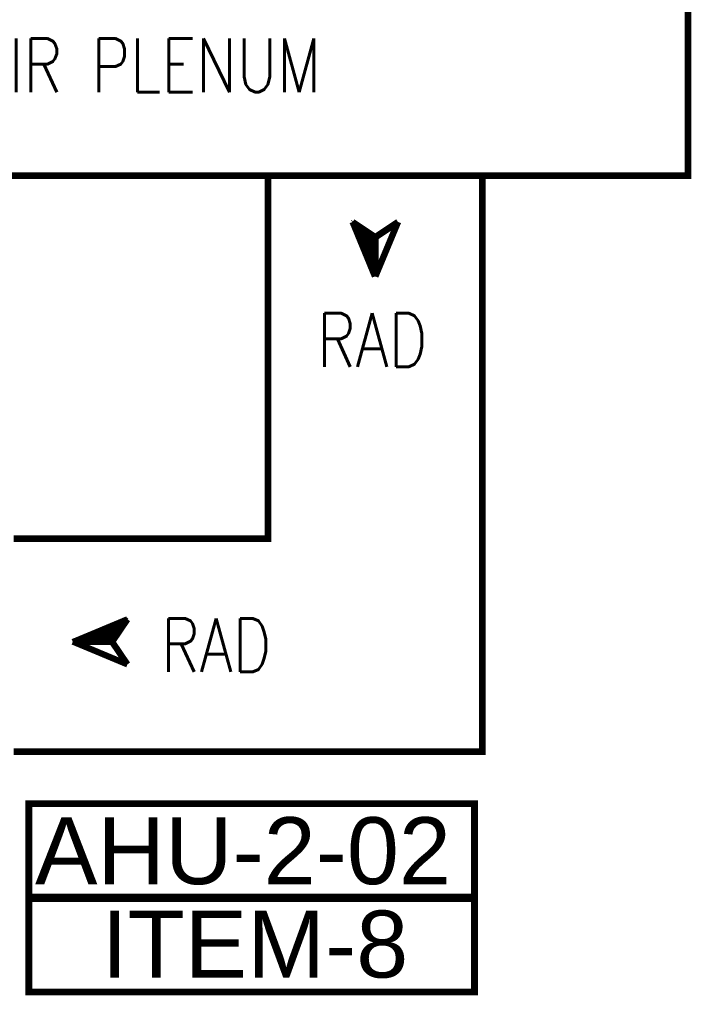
# Model space of a CAD drawing. Extents: x 1264 to 8183, y -10806 to -8316.
# Drawn here: x 3980.7 to 4181.4, y -10101.7 to -9810.1 of the extents above; entities that cross this region are included whole.
import ezdxf

# ---------------------------------------------------------------- set-up
doc = ezdxf.new("R2010")
doc.units = 0
doc.header["$LTSCALE"] = 200
doc.header["$MEASUREMENT"] = 0
doc.layers.get('0').update_dxf_attribs({"linetype": 'CONTINUOUS'})
for name, color, linetype in [('NUMBERING', 5, 'CONTINUOUS'), ('S.A TEXT', 7, 'CONTINUOUS'), ('TEXT 23233', 181, 'CONTINUOUS')]:
    doc.layers.add(name, color=color, linetype=linetype)
doc.layers.add('Smc_RaDuct', color=122, linetype='CONTINUOUS', lineweight=100)
doc.styles.add('SMC_TEXTING', font='simplex.shx', dxfattribs={"width": 0.8})
doc.styles.add('TXT 1_4', font='arial.ttf', dxfattribs={"height": 3.5})

# ---------------------------------------------------------------- blocks, each defined once
blk = doc.blocks.new('AROW')
h = blk.add_hatch()
h.set_pattern_fill('ANSI31,_O', color=8, scale=33.381621)
h.set_pattern_definition([(45, (-361.5264, -565.2318), (-2.950546, 2.950546), [])])
h.paths.add_polyline_path([(34.3, 0), (-34.3, 0), (-61.1, 39.7)])
for p, q in [((-34.3, 0), (-61.1, 39.7)), ((34.3, 0), (-61.1, 39.7)), ((-61.1, -39.7), (-34.3, 0)), ((-61.1, -39.7), (34.3, 0)), ((-34.3, 0), (34.3, 0))]:
    blk.add_line(p, q)

msp = doc.modelspace()

# ---------------------------------------------------------------- linework, layer by layer
at = {"layer": 'Smc_RaDuct', "lineweight": -3, "ltscale": 5, "const_width": 2}
msp.add_lwpolyline([(3853.83, -9790.82), (4180.4, -9790.82), (4180.4, -9856.82), (3853.83, -9856.82)], close=True, dxfattribs=at)
for points in [[(4054.98, -9856.82), (4054.98, -9965.17), (3978.95, -9965.17)], [(4118.98, -9856.82), (4118.98, -10028.79), (3978.95, -10028.79)]]:
    msp.add_lwpolyline(points, dxfattribs=at)
at = {"layer": 'TEXT 23233', "lineweight": -3, "const_width": 2}
msp.add_lwpolyline([(3983.51, -10044.39), (3983.51, -10100.66), (4116.6, -10100.66), (4116.6, -10044.39)], close=True, dxfattribs=at)
for points in [[(4116.6, -10072.23), (3983.51, -10072.23)], [(3983.51, -10072.73), (4116.6, -10072.73)]]:
    msp.add_lwpolyline(points, dxfattribs=at)

# ---------------------------------------------------------------- block references
at = {"layer": 'Smc_RaDuct', "color": 4, "lineweight": 13, "xscale": -0.1700787401574803, "yscale": 0.1700787401574803, "zscale": 0.1700787401574803, "rotation": 90}
msp.add_blockref('AROW', (4086.98, -9881.02), dxfattribs=at)
at = {"layer": 'Smc_RaDuct', "color": 4, "lineweight": 13, "xscale": -0.1700787401574803, "yscale": 0.1700787401574803, "zscale": 0.1700787401574803}
msp.add_blockref('AROW', (4002.61, -9996.03), dxfattribs=at)

# ---------------------------------------------------------------- texts
at = {"layer": 'NUMBERING', "lineweight": -3, "char_height": 20, "attachment_point": 5, "style": 'TXT 1_4'}
for s, insert, width in [('AHU-2-02', (4047.47, -10058.56), 88.7367), ('ITEM-8', (4051.04, -10086.44), 88.5714)]:
    msp.add_mtext(s, dxfattribs=dict(at, insert=insert, width=width))
at = {"layer": 'S.A TEXT', "lineweight": -3, "char_height": 16, "attachment_point": 4, "style": 'SMC_TEXTING'}
for s, insert in [('\\pi-66.4381;R.AIR PLENUM', (4017.12, -9823.82)), ('\\pi-17.37143;RAD', (4086.98, -9905.86)), ('\\pi-17.37143;RAD', (4040.39, -9997.01))]:
    msp.add_mtext(s, dxfattribs=dict(at, insert=insert))

doc.saveas('drawing.dxf')
